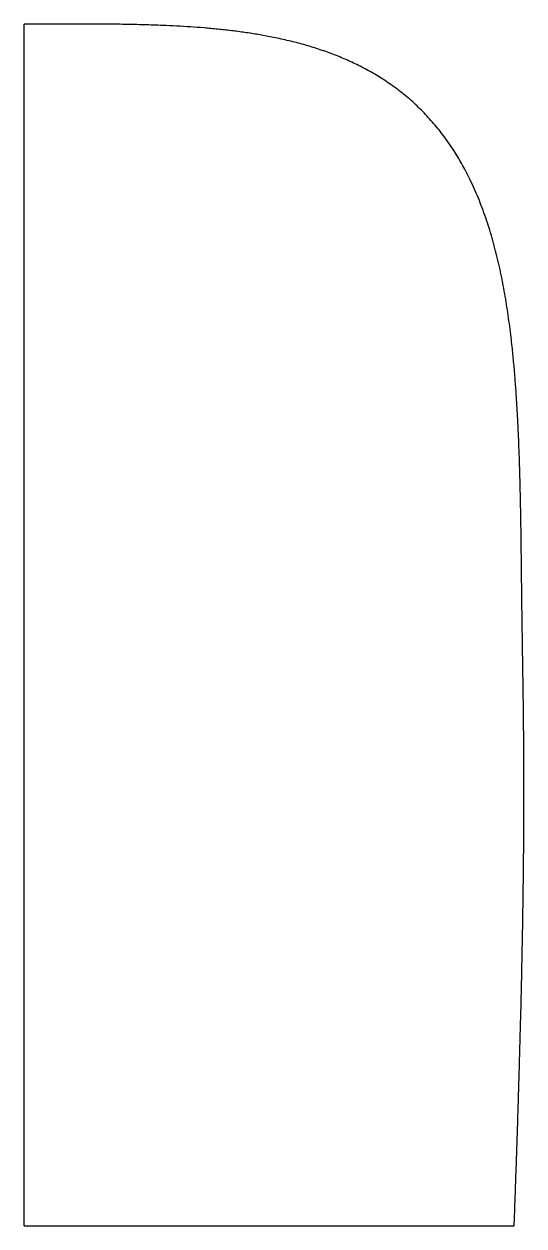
# Model space of a CAD drawing. Header units: inches. Extents: x 0 to 21.7, y -31.2 to 21.
import ezdxf

# ---------------------------------------------------------------- set-up
doc = ezdxf.new("R2010")
doc.units = ezdxf.units.IN
doc.layers.get('0').update_dxf_attribs({"linetype": 'CONTINUOUS'})

msp = doc.modelspace()

# ---------------------------------------------------------------- linework, layer by layer
for q in [(0, 20.974), (21.288, -31.224)]:
    msp.add_line((0, -31.224), q)
msp.add_open_spline([(21.288, -31.224), (21.407, -27.991), (21.597, -22.148), (21.744, -15.254), (21.728, -9.314), (21.611, -4.891), (21.6, -0.733), (21.502, 4.887), (20.828, 12.447), (17.728, 18.106), (12.257, 20.642), (7.05, 20.99), (3.349, 20.977), (1.083, 20.974), (0, 20.974)], degree=5)

doc.saveas('drawing.dxf')
